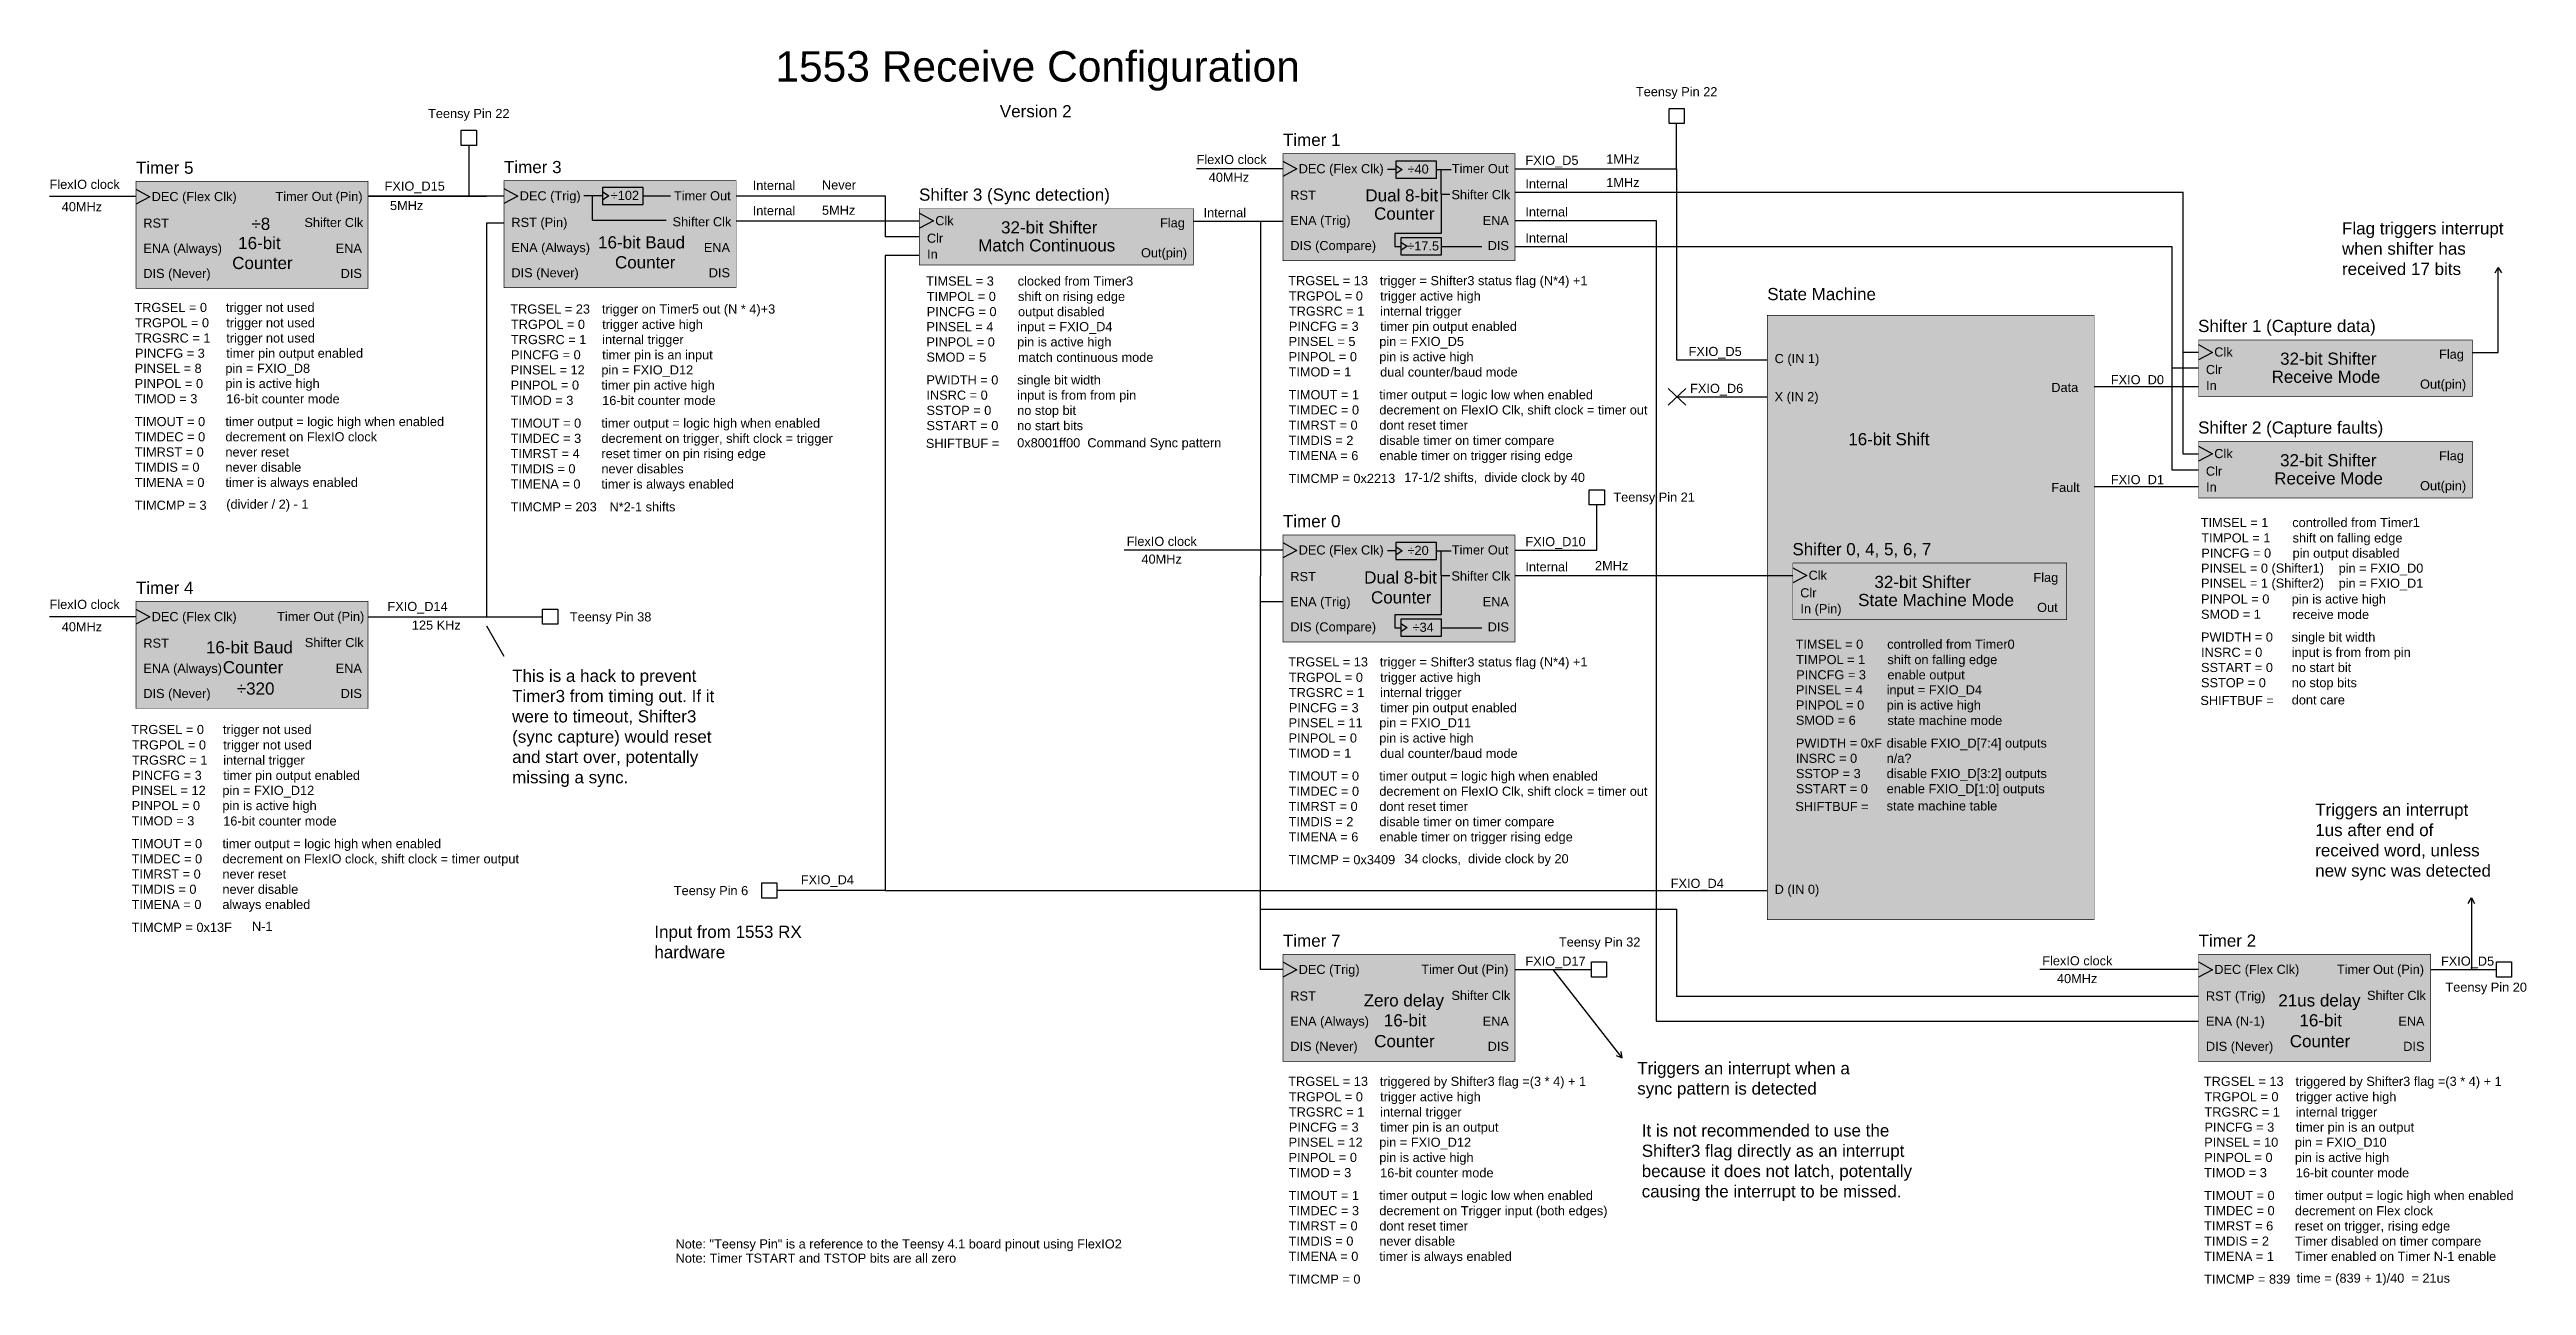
# Model space of a CAD drawing. Header units: inches. Extents: x 0.2 to 40.9, y -0.8 to 19.5.
import ezdxf
from ezdxf.enums import TextEntityAlignment as Align

# ---------------------------------------------------------------- set-up
doc = ezdxf.new("R2010")
doc.units = ezdxf.units.IN
doc.header["$MEASUREMENT"] = 0
doc.layers.add('Fills', color=7, linetype='Continuous')
doc.styles.get("Standard").update_dxf_attribs({"font": 'arial.ttf'})

msp = doc.modelspace()

# ---------------------------------------------------------------- hatches: boundary and pattern name
at = {"layer": 'Fills'}
h = msp.add_hatch(color=256, dxfattribs=at)
h.set_gradient(color1=(14, 241, 241), color2=(111, 246, 246), one_color=1)
h.paths.add_polyline_path([(20.435, 17.835), (20.435, 16.076), (24.25, 16.076), (24.25, 17.835)])
h = msp.add_hatch(color=256, dxfattribs=at)
h.set_gradient(color1=(14, 241, 241), color2=(189, 251, 251), one_color=1)
h.paths.add_polyline_path([(20.435, 17.835), (20.435, 16.076), (24.25, 16.076), (24.25, 17.835)])
h = msp.add_hatch(color=256, dxfattribs=at)
h.set_gradient(color1=(238, 183, 17), color2=(245, 212, 112), one_color=1)
h.paths.add_polyline_path([(1.585, 17.377), (1.585, 15.618), (5.401, 15.618), (5.401, 17.377)])
h = msp.add_hatch(color=256, dxfattribs=at)
h.set_gradient(color1=(14, 241, 241), color2=(111, 246, 246), one_color=1)
h.paths.add_polyline_path([(1.585, 17.377), (1.585, 15.618), (5.401, 15.618), (5.401, 17.377)])
h = msp.add_hatch(color=256, dxfattribs=at)
h.set_gradient(color1=(14, 241, 241), color2=(189, 251, 251), one_color=1)
h.paths.add_polyline_path([(1.585, 17.377), (1.585, 15.618), (5.401, 15.618), (5.401, 17.377)])
h = msp.add_hatch(color=256, dxfattribs=at)
h.set_gradient(color1=(238, 183, 17), color2=(245, 212, 112), one_color=1)
h.paths.add_polyline_path([(7.634, 17.388), (7.634, 15.629), (11.45, 15.629), (11.45, 17.388)])
h = msp.add_hatch(color=256, dxfattribs=at)
h.set_gradient(color1=(14, 241, 241), color2=(111, 246, 246), one_color=1)
h.paths.add_polyline_path([(7.634, 17.388), (7.634, 15.629), (11.45, 15.629), (11.45, 17.388)])
h = msp.add_hatch(color=256, dxfattribs=at)
h.set_gradient(color1=(14, 241, 241), color2=(189, 251, 251), one_color=1)
h.paths.add_polyline_path([(7.634, 17.388), (7.634, 15.629), (11.45, 15.629), (11.45, 17.388)])
h = msp.add_hatch(color=256, dxfattribs=at)
h.set_gradient(color1=(46, 245, 10), color2=(200, 252, 189), one_color=1)
h.paths.add_polyline_path([(14.462, 16.932), (14.462, 16.002), (18.962, 16.002), (18.962, 16.932)])
h = msp.add_hatch(color=256, dxfattribs=at)
h.set_gradient(color1=(14, 241, 241), color2=(111, 246, 246), one_color=1)
h.paths.add_polyline_path([(28.395, 15.178), (28.395, 5.247), (33.767, 5.247), (33.767, 15.178)])
h = msp.add_hatch(color=256, dxfattribs=at)
h.set_gradient(color1=(227, 132, 251), color2=(247, 222, 253), one_color=1)
h.paths.add_polyline_path([(28.395, 15.178), (28.395, 5.247), (33.767, 5.247), (33.767, 15.178)])
h = msp.add_hatch(color=256, dxfattribs=at)
h.set_gradient(color1=(46, 245, 10), color2=(200, 252, 189), one_color=1)
h.paths.add_polyline_path([(35.482, 14.773), (35.482, 13.844), (39.982, 13.844), (39.982, 14.773)])
h = msp.add_hatch(color=256, dxfattribs=at)
h.set_gradient(color1=(46, 245, 10), color2=(200, 252, 189), one_color=1)
h.paths.add_polyline_path([(35.482, 13.104), (35.482, 12.175), (39.982, 12.175), (39.982, 13.104)])
h = msp.add_hatch(color=256, dxfattribs=at)
h.set_gradient(color1=(14, 241, 241), color2=(111, 246, 246), one_color=1)
h.paths.add_polyline_path([(20.435, 11.569), (20.435, 9.81), (24.25, 9.81), (24.25, 11.569)])
h = msp.add_hatch(color=256, dxfattribs=at)
h.set_gradient(color1=(14, 241, 241), color2=(189, 251, 251), one_color=1)
h.paths.add_polyline_path([(20.435, 11.569), (20.435, 9.81), (24.25, 9.81), (24.25, 11.569)])
h = msp.add_hatch(color=256, dxfattribs=at)
h.set_gradient(color1=(46, 245, 10), color2=(200, 252, 189), one_color=1)
h.paths.add_polyline_path([(28.815, 11.105), (28.815, 10.176), (33.315, 10.176), (33.315, 11.105)])
h = msp.add_hatch(color=256, dxfattribs=at)
h.set_gradient(color1=(238, 183, 17), color2=(245, 212, 112), one_color=1)
h.paths.add_polyline_path([(1.585, 10.475), (1.585, 8.716), (5.401, 8.716), (5.401, 10.475)])
h = msp.add_hatch(color=256, dxfattribs=at)
h.set_gradient(color1=(14, 241, 241), color2=(111, 246, 246), one_color=1)
h.paths.add_polyline_path([(1.585, 10.475), (1.585, 8.716), (5.401, 8.716), (5.401, 10.475)])
h = msp.add_hatch(color=256, dxfattribs=at)
h.set_gradient(color1=(14, 241, 241), color2=(189, 251, 251), one_color=1)
h.paths.add_polyline_path([(1.585, 10.475), (1.585, 8.716), (5.401, 8.716), (5.401, 10.475)])
h = msp.add_hatch(color=256, dxfattribs=at)
h.set_gradient(color1=(14, 241, 241), color2=(189, 251, 251), one_color=1)
h.paths.add_polyline_path([(20.435, 4.677), (20.435, 2.918), (24.25, 2.918), (24.25, 4.677)])
h = msp.add_hatch(color=256, dxfattribs=at)
h.set_gradient(color1=(14, 241, 241), color2=(111, 246, 246), one_color=1)
h.paths.add_polyline_path([(20.435, 4.677), (20.435, 2.918), (24.25, 2.918), (24.25, 4.677)])
h = msp.add_hatch(color=256, dxfattribs=at)
h.set_gradient(color1=(14, 241, 241), color2=(189, 251, 251), one_color=1)
h.paths.add_polyline_path([(35.482, 4.677), (35.482, 2.918), (39.297, 2.918), (39.297, 4.677)])
h = msp.add_hatch(color=256, dxfattribs=at)
h.set_gradient(color1=(14, 241, 241), color2=(111, 246, 246), one_color=1)
h.paths.add_polyline_path([(35.482, 4.677), (35.482, 2.918), (39.297, 2.918), (39.297, 4.677)])

# ---------------------------------------------------------------- linework, layer by layer
for p, q in [((26.906, 17.585), (26.906, 18.326)), ((7.056, 17.967), (7.056, 17.134)), ((20.435, 17.585), (19.016, 17.585)), ((20.435, 17.71), (20.665, 17.581)), ((20.665, 17.581), (20.435, 17.46)), ((22.291, 17.57), (22.152, 17.57)), ((22.291, 17.641), (22.393, 17.572)), ((22.393, 17.572), (22.291, 17.501)), ((22.957, 17.57), (23.198, 17.57)), ((23.038, 17.17), (23.038, 17.57)), ((24.25, 17.585), (26.906, 17.585)), ((26.906, 17.585), (26.906, 14.443)), ((1.585, 17.127), (0.166, 17.127)), ((1.585, 17.252), (1.815, 17.123)), ((1.815, 17.123), (1.585, 17.002)), ((7.06, 17.134), (5.401, 17.134)), ((5.401, 17.134), (7.345, 17.134)), ((7.634, 17.134), (7.056, 17.134)), ((7.634, 17.263), (7.864, 17.134)), ((7.864, 17.134), (7.634, 17.013)), ((9.255, 17.139), (8.947, 17.139)), ((9.091, 16.739), (9.091, 17.139)), ((9.255, 17.21), (9.357, 17.141)), ((9.357, 17.141), (9.255, 17.07)), ((9.92, 17.139), (10.372, 17.139)), ((11.45, 17.139), (13.898, 17.139)), ((13.898, 17.139), (13.898, 16.467)), ((23.038, 17.17), (23.176, 17.17)), ((23.038, 17.17), (23.038, 16.521)), ((24.25, 17.199), (35.232, 17.199)), ((35.232, 14.565), (35.232, 17.199)), ((9.091, 16.739), (10.302, 16.739)), ((14.462, 16.724), (11.45, 16.724)), ((14.462, 16.724), (14.212, 16.724)), ((14.462, 16.856), (14.692, 16.727)), ((14.692, 16.727), (14.462, 16.606)), ((18.962, 16.724), (20.435, 16.724)), ((20.065, 16.724), (20.065, 10.895)), ((24.25, 16.737), (26.567, 16.737)), ((26.567, 16.737), (26.567, 3.581)), ((7.634, 16.689), (7.345, 16.689)), ((7.345, 16.689), (7.345, 10.225)), ((14.462, 16.467), (13.898, 16.467)), ((22.273, 16.521), (22.273, 16.309)), ((23.038, 16.521), (22.273, 16.521)), ((22.273, 16.309), (22.375, 16.309)), ((22.375, 16.38), (22.477, 16.311)), ((22.477, 16.311), (22.375, 16.24)), ((23.04, 16.309), (23.705, 16.309)), ((24.25, 16.309), (35.043, 16.309)), ((35.043, 16.309), (35.043, 12.64)), ((14.462, 16.16), (13.898, 16.16)), ((13.898, 16.16), (13.898, 5.726)), ((40.355, 15.873), (40.407, 15.965)), ((40.407, 14.565), (40.407, 15.965)), ((40.407, 15.965), (40.459, 15.873)), ((35.482, 14.697), (35.712, 14.568)), ((26.906, 14.443), (28.395, 14.443)), ((35.482, 14.308), (35.043, 14.308)), ((35.482, 14.565), (35.232, 14.565)), ((35.232, 12.896), (35.232, 14.565)), ((35.712, 14.568), (35.482, 14.447)), ((39.982, 14.565), (40.407, 14.565)), ((26.767, 13.701), (27.059, 13.973)), ((27.059, 13.701), (26.767, 13.973)), ((35.482, 14.003), (33.767, 14.003)), ((26.913, 13.837), (28.395, 13.837)), ((35.482, 13.029), (35.712, 12.899)), ((35.043, 12.64), (35.482, 12.64)), ((35.482, 12.896), (35.232, 12.896)), ((35.712, 12.899), (35.482, 12.779)), ((35.482, 12.36), (33.767, 12.36)), ((25.593, 11.319), (25.593, 12.06)), ((20.435, 11.444), (20.665, 11.315)), ((20.435, 11.319), (17.825, 11.319)), ((20.665, 11.315), (20.435, 11.194)), ((22.291, 11.305), (22.152, 11.305)), ((22.291, 11.376), (22.393, 11.307)), ((22.393, 11.307), (22.291, 11.236)), ((22.957, 11.305), (23.198, 11.305)), ((23.038, 10.904), (23.038, 11.305)), ((24.25, 11.319), (25.593, 11.319)), ((28.815, 11.029), (29.045, 10.9)), ((20.065, 4.427), (20.065, 10.895)), ((23.038, 10.904), (23.176, 10.904)), ((23.038, 10.904), (23.038, 10.255)), ((24.25, 10.904), (28.395, 10.904)), ((28.395, 10.904), (28.815, 10.904)), ((29.045, 10.9), (28.815, 10.779)), ((1.585, 10.225), (0.166, 10.225)), ((1.585, 10.35), (1.815, 10.221)), ((1.815, 10.221), (1.585, 10.1)), ((5.401, 10.225), (7.345, 10.225)), ((7.345, 10.225), (8.267, 10.225)), ((20.065, 10.475), (20.435, 10.475)), ((22.273, 10.255), (22.273, 10.043)), ((23.038, 10.255), (22.273, 10.255)), ((7.638, 9.569), (7.351, 10.071)), ((22.273, 10.043), (22.375, 10.043)), ((22.375, 10.114), (22.477, 10.046)), ((22.477, 10.046), (22.375, 9.975)), ((23.04, 10.043), (23.705, 10.043)), ((13.898, 5.726), (12.12, 5.726)), ((13.898, 5.726), (28.395, 5.726)), ((20.065, 5.418), (26.904, 5.418)), ((26.904, 5.418), (26.904, 3.983)), ((39.915, 5.513), (39.967, 5.605)), ((39.967, 5.605), (40.019, 5.513)), ((39.967, 5.605), (39.967, 4.427)), ((20.435, 4.552), (20.665, 4.423)), ((35.482, 4.552), (35.712, 4.423)), ((20.435, 4.427), (20.065, 4.427)), ((20.665, 4.423), (20.435, 4.302)), ((24.25, 4.427), (25.505, 4.427)), ((26.01, 2.974), (24.878, 4.427)), ((35.482, 4.427), (32.872, 4.427)), ((35.482, 4.427), (34.89, 4.427)), ((35.712, 4.423), (35.482, 4.302)), ((39.297, 4.427), (40.378, 4.427)), ((35.482, 3.983), (26.904, 3.983)), ((26.567, 3.581), (35.482, 3.581)), ((25.913, 3.017), (26.01, 2.974)), ((26.01, 2.974), (25.996, 3.08))]:
    msp.add_line(p, q)
for points in [[(26.781, 18.326), (26.781, 18.576), (27.031, 18.576), (27.031, 18.326)], [(6.931, 17.967), (6.931, 18.217), (7.181, 18.217), (7.181, 17.967)], [(22.291, 17.709), (22.291, 17.432), (22.957, 17.432), (22.957, 17.709)], [(9.255, 17.278), (9.255, 17), (9.92, 17), (9.92, 17.278)], [(22.375, 16.448), (22.375, 16.17), (23.04, 16.17), (23.04, 16.448)], [(25.468, 12.06), (25.468, 12.31), (25.718, 12.31), (25.718, 12.06)], [(22.291, 11.443), (22.291, 11.166), (22.957, 11.166), (22.957, 11.443)], [(8.267, 10.1), (8.267, 10.35), (8.517, 10.35), (8.517, 10.1)], [(22.375, 10.182), (22.375, 9.905), (23.04, 9.905), (23.04, 10.182)], [(11.87, 5.601), (11.87, 5.851), (12.12, 5.851), (12.12, 5.601)], [(25.505, 4.302), (25.505, 4.552), (25.755, 4.552), (25.755, 4.302)], [(40.378, 4.302), (40.378, 4.552), (40.628, 4.552), (40.628, 4.302)]]:
    msp.add_lwpolyline(points, close=True)
at = {"layer": 'Fills', "const_width": 0.01}
for points in [[(20.435, 17.835), (20.435, 16.076), (24.25, 16.076), (24.25, 17.835)], [(1.585, 17.377), (1.585, 15.618), (5.401, 15.618), (5.401, 17.377)], [(7.634, 17.388), (7.634, 15.629), (11.45, 15.629), (11.45, 17.388)], [(14.462, 16.932), (14.462, 16.002), (18.962, 16.002), (18.962, 16.932)], [(28.395, 15.178), (28.395, 5.247), (33.767, 5.247), (33.767, 15.178)], [(35.482, 14.773), (35.482, 13.844), (39.982, 13.844), (39.982, 14.773)], [(35.482, 13.104), (35.482, 12.175), (39.982, 12.175), (39.982, 13.104)], [(20.435, 11.569), (20.435, 9.81), (24.25, 9.81), (24.25, 11.569)], [(28.815, 11.105), (28.815, 10.176), (33.315, 10.176), (33.315, 11.105)], [(1.585, 10.475), (1.585, 8.716), (5.401, 8.716), (5.401, 10.475)], [(20.435, 4.677), (20.435, 2.918), (24.25, 2.918), (24.25, 4.677)], [(35.482, 4.677), (35.482, 2.918), (39.297, 2.918), (39.297, 4.677)]]:
    msp.add_lwpolyline(points, close=True, dxfattribs=at)

# ---------------------------------------------------------------- texts
for s, height, p in [('1553 Receive Configuration', 0.5, (16.404, 19.017)), ('Version 2', 0.2, (16.373, 18.43)), ('÷40', 0.15, (22.657, 17.505)), ('÷102', 0.15, (9.621, 17.073)), ('Dual 8-bit', 0.2, (22.388, 17.048)), ('÷8', 0.2, (3.638, 16.58)), ('Counter', 0.2, (22.43, 16.748)), ('16-bit ', 0.2, (3.654, 16.264)), ('÷17.5', 0.15, (22.74, 16.242)), ('Counter', 0.2, (3.664, 15.937)), ('÷20', 0.15, (22.657, 11.239)), ('Dual 8-bit', 0.2, (22.368, 10.77)), ('Counter', 0.2, (22.379, 10.442)), ('÷34', 0.15, (22.74, 9.976)), ('Zero delay', 0.2, (22.422, 3.82)), ('16-bit', 0.2, (22.443, 3.493)), ('21us delay', 0.2, (37.469, 3.82)), ('16-bit', 0.2, (37.49, 3.493)), ('Counter', 0.2, (22.432, 3.151)), ('Counter', 0.2, (37.479, 3.151))]:
    msp.add_text(s, height=height).set_placement(p, align=Align.CENTER)
at = {"color": 1}
for p in [(26.906, 18.776), (7.056, 18.418)]:
    msp.add_text('Teensy Pin 22', height=0.15, dxfattribs=at).set_placement(p, align=Align.CENTER)
for s, height, p in [('Timer 1', 0.2, (20.435, 17.96)), ('Timer 5', 0.2, (1.585, 17.502)), ('Timer 3', 0.2, (7.634, 17.513)), ('FlexIO clock', 0.15, (19.016, 17.662)), ('40MHz', 0.15, (19.216, 17.37)), ('DEC (Flex Clk)', 0.15, (20.694, 17.511)), ('FXIO_D5', 0.15, (24.42, 17.649)), ('1MHz', 0.15, (25.749, 17.67)), ('FlexIO clock', 0.15, (0.166, 17.254)), ('DEC (Flex Clk)', 0.15, (1.844, 17.053)), ('FXIO_D15', 0.15, (5.672, 17.225)), ('DEC (Trig)', 0.15, (7.893, 17.065)), ('Internal', 0.15, (11.722, 17.237)), ('Never', 0.15, (12.86, 17.244)), ('Shifter 3 (Sync detection)', 0.2, (14.455, 17.06)), ('RST', 0.15, (20.557, 17.075)), ('Internal', 0.15, (24.42, 17.263)), ('1MHz', 0.15, (25.749, 17.284)), ('40MHz', 0.15, (0.366, 16.886)), ('RST', 0.15, (1.707, 16.617)), ('5MHz', 0.15, (5.761, 16.906)), ('RST (Pin)', 0.15, (7.756, 16.629)), ('Internal', 0.15, (11.722, 16.822)), ('5MHz', 0.15, (12.86, 16.829)), ('Clk', 0.15, (14.721, 16.657)), ('32-bit Shifter', 0.2, (15.803, 16.522)), ('Flag', 0.15, (18.416, 16.622)), ('Internal', 0.15, (19.131, 16.788)), ('ENA (Trig)', 0.15, (20.557, 16.661)), ('Internal', 0.15, (24.42, 16.801)), ('ENA (Always)', 0.15, (1.707, 16.203)), ('ENA (Always)', 0.15, (7.756, 16.215)), ('16-bit Baud', 0.2, (9.18, 16.276)), ('Clr', 0.15, (14.584, 16.369)), ('Match Continuous', 0.2, (15.427, 16.226)), ('DIS (Compare)', 0.15, (20.557, 16.248)), ('Internal', 0.15, (24.42, 16.373)), ('DIS (Never)', 0.15, (1.707, 15.79)), ('DIS (Never)', 0.15, (7.756, 15.801)), ('Counter', 0.2, (9.458, 15.948)), ('In', 0.15, (14.588, 16.107)), ('TIMSEL = 3', 0.15, (14.572, 15.665)), ('TIMPOL = 0', 0.15, (14.582, 15.412)), ('clocked from Timer3', 0.15, (16.077, 15.665)), ('shift on rising edge', 0.15, (16.082, 15.412)), ('TRGSEL = 13', 0.15, (20.523, 15.672)), ('TRGPOL = 0', 0.15, (20.533, 15.42)), ('trigger = Shifter3 status flag (N*4) +1', 0.15, (22.028, 15.672)), ('trigger active high', 0.15, (22.033, 15.42)), ('State Machine', 0.2, (28.395, 15.426)), ('TRGSEL = 0', 0.15, (1.56, 15.231)), ('TRGPOL = 0', 0.15, (1.57, 14.979)), ('trigger not used', 0.15, (3.065, 15.231)), ('trigger not used', 0.15, (3.07, 14.979)), ('TRGSEL = 23', 0.15, (7.738, 15.205)), ('TRGPOL = 0', 0.15, (7.748, 14.953)), ('trigger on Timer5 out (N * 4)+3', 0.15, (9.244, 15.205)), ('trigger active high', 0.15, (9.248, 14.953)), ('PINSEL = 4', 0.15, (14.577, 14.915)), ('PINCFG = 0', 0.15, (14.582, 15.162)), ('input = FXIO_D4', 0.15, (16.068, 14.915)), ('output disabled', 0.15, (16.082, 15.162)), ('TRGSRC = 1', 0.15, (20.533, 15.17)), ('PINCFG = 3', 0.15, (20.533, 14.92)), ('timer pin output enabled', 0.15, (22.033, 14.92)), ('internal trigger', 0.15, (22.033, 15.17)), ('Shifter 1 (Capture data)', 0.2, (35.475, 14.902)), ('TRGSRC = 1', 0.15, (1.57, 14.729)), ('trigger not used', 0.15, (3.07, 14.729)), ('TRGSRC = 1', 0.15, (7.748, 14.703)), ('internal trigger', 0.15, (9.248, 14.703)), ('PINPOL = 0', 0.15, (14.577, 14.665)), ('pin is active high', 0.15, (16.068, 14.665)), ('PINSEL = 5', 0.15, (20.528, 14.672)), ('pin = FXIO_D5', 0.15, (22.019, 14.672)), ('FXIO_D5', 0.15, (27.102, 14.508)), ('Clk', 0.15, (35.741, 14.499)), ('PINSEL = 8', 0.15, (1.565, 14.231)), ('PINCFG = 3', 0.15, (1.57, 14.479)), ('pin = FXIO_D8', 0.15, (3.056, 14.231)), ('timer pin output enabled', 0.15, (3.07, 14.479)), ('PINSEL = 12', 0.15, (7.744, 14.205)), ('PINCFG = 0', 0.15, (7.748, 14.453)), ('pin = FXIO_D12', 0.15, (9.235, 14.205)), ('timer pin is an input', 0.15, (9.248, 14.453)), ('SMOD = 5', 0.15, (14.577, 14.415)), ('match continuous mode', 0.15, (16.082, 14.412)), ('TIMOD = 1', 0.15, (20.528, 14.172)), ('PINPOL = 0', 0.15, (20.528, 14.422)), ('pin is active high', 0.15, (22.019, 14.422)), ('dual counter/baud mode', 0.15, (22.033, 14.17)), ('C (IN 1)', 0.15, (28.516, 14.391)), ('Clr', 0.15, (35.603, 14.21)), ('Receive Mode', 0.2, (36.683, 14.067)), ('32-bit Shifter', 0.2, (36.823, 14.364)), ('Flag', 0.15, (39.436, 14.463)), ('TIMOD = 3', 0.15, (1.565, 13.731)), ('PINPOL = 0', 0.15, (1.565, 13.981)), ('pin is active high', 0.15, (3.056, 13.981)), ('16-bit counter mode', 0.15, (3.07, 13.729)), ('TIMOD = 3', 0.15, (7.744, 13.705)), ('PINPOL = 0', 0.15, (7.744, 13.955)), ('timer pin active high', 0.15, (9.235, 13.955)), ('16-bit counter mode', 0.15, (9.248, 13.703)), ('PWIDTH = 0', 0.15, (14.577, 14.04)), ('INSRC = 0', 0.15, (14.577, 13.79)), ('single bit width', 0.15, (16.068, 14.04)), ('input is from from pin', 0.15, (16.068, 13.79)), ('TIMOUT = 1', 0.15, (20.528, 13.797)), ('timer output = logic low when enabled', 0.15, (22.019, 13.797)), ('FXIO_D6', 0.15, (27.127, 13.901)), ('X (IN 2)', 0.15, (28.516, 13.765)), ('Data', 0.15, (33.063, 13.917)), ('FXIO_D0', 0.15, (34.041, 14.044)), ('In', 0.15, (35.607, 13.949)), ('TIMOUT = 0', 0.15, (1.565, 13.356)), ('timer output = logic high when enabled', 0.15, (3.056, 13.356)), ('TIMOUT = 0', 0.15, (7.744, 13.33)), ('timer output = logic high when enabled', 0.15, (9.235, 13.33)), ('SSTOP = 0', 0.15, (14.577, 13.54)), ('SSTART = 0', 0.15, (14.577, 13.29)), ('no stop bit', 0.15, (16.068, 13.54)), ('no start bits', 0.15, (16.068, 13.29)), ('TIMDEC = 0', 0.15, (20.528, 13.547)), ('TIMRST = 0', 0.15, (20.528, 13.297)), ('decrement on FlexIO Clk, shift clock = timer out', 0.15, (22.019, 13.547)), ('dont reset timer', 0.15, (22.019, 13.297)), ('Shifter 2 (Capture faults)', 0.2, (35.475, 13.233)), ('TIMDEC = 0', 0.15, (1.565, 13.106)), ('decrement on FlexIO clock', 0.15, (3.056, 13.106)), ('TIMDEC = 3', 0.15, (7.744, 13.08)), ('decrement on trigger, shift clock = trigger', 0.15, (9.235, 13.08)), ('SHIFTBUF = ', 0.15, (14.567, 12.998)), ('0x8001ff00  Command Sync pattern', 0.15, (16.068, 13.007)), ('TIMDIS = 2', 0.15, (20.528, 13.047)), ('disable timer on timer compare', 0.15, (22.019, 13.047)), ('16-bit Shift', 0.2, (29.726, 13.042)), ('TIMRST = 0', 0.15, (1.565, 12.856)), ('TIMDIS = 0', 0.15, (1.565, 12.606)), ('never reset', 0.15, (3.056, 12.856)), ('never disable', 0.15, (3.056, 12.606)), ('TIMRST = 4', 0.15, (7.744, 12.83)), ('TIMDIS = 0', 0.15, (7.744, 12.58)), ('reset timer on pin rising edge', 0.15, (9.235, 12.83)), ('never disables', 0.15, (9.235, 12.58)), ('TIMENA = 6', 0.15, (20.528, 12.797)), ('enable timer on trigger rising edge', 0.15, (22.019, 12.797)), ('Clr', 0.15, (35.603, 12.541)), ('Clk', 0.15, (35.741, 12.83)), ('32-bit Shifter', 0.2, (36.823, 12.695)), ('Flag', 0.15, (39.436, 12.794)), ('TIMENA = 0', 0.15, (1.565, 12.356)), ('timer is always enabled', 0.15, (3.056, 12.356)), ('TIMENA = 0', 0.15, (7.744, 12.33)), ('timer is always enabled', 0.15, (9.235, 12.33)), ('TIMCMP = 0x2213', 0.15, (20.528, 12.422)), ('17-1/2 shifts,  divide clock by 40', 0.15, (22.429, 12.439)), ('Fault', 0.15, (33.063, 12.274)), ('FXIO_D1', 0.15, (34.041, 12.402)), ('In', 0.15, (35.607, 12.28)), ('Receive Mode', 0.2, (36.726, 12.398)), ('TIMCMP = 3', 0.15, (1.565, 11.981)), ('(divider / 2) - 1', 0.15, (3.07, 11.998)), ('TIMCMP = 203', 0.15, (7.744, 11.955)), ('N*2-1 shifts', 0.15, (9.368, 11.955)), ('Timer 0', 0.2, (20.435, 11.694)), ('TIMSEL = 1', 0.15, (35.518, 11.697)), ('controlled from Timer1', 0.15, (37.023, 11.697)), ('FlexIO clock', 0.15, (17.868, 11.388)), ('DEC (Flex Clk)', 0.15, (20.694, 11.246)), ('FXIO_D10', 0.15, (24.42, 11.383)), ('Shifter 0, 4, 5, 6, 7', 0.2, (28.808, 11.234)), ('TIMPOL = 1', 0.15, (35.528, 11.444)), ('shift on falling edge', 0.15, (37.028, 11.444)), ('40MHz', 0.15, (18.11, 11.096)), ('Internal', 0.15, (24.42, 10.969)), ('2MHz', 0.15, (25.564, 10.989)), ('PINSEL = 0 (Shifter1)', 0.15, (35.523, 10.947)), ('PINCFG = 0', 0.15, (35.528, 11.194)), ('pin output disabled', 0.15, (37.028, 11.194)), ('pin = FXIO_D0', 0.15, (37.785, 10.947)), ('Timer 4', 0.2, (1.585, 10.6)), ('RST', 0.15, (20.557, 10.809)), ('Clr', 0.15, (28.936, 10.542)), ('Clk', 0.15, (29.074, 10.831)), ('State Machine Mode', 0.2, (29.888, 10.399)), ('32-bit Shifter', 0.2, (30.156, 10.696)), ('Flag', 0.15, (32.769, 10.795)), ('PINSEL = 1 (Shifter2)', 0.15, (35.523, 10.701)), ('PINPOL = 0', 0.15, (35.523, 10.44)), ('pin is active high', 0.15, (37.014, 10.44)), ('pin = FXIO_D1', 0.15, (37.785, 10.7)), ('FlexIO clock', 0.15, (0.166, 10.352)), ('DEC (Flex Clk)', 0.15, (1.844, 10.151)), ('FXIO_D14', 0.15, (5.719, 10.318)), ('ENA (Trig)', 0.15, (20.557, 10.396)), ('In (Pin)', 0.15, (28.94, 10.281)), ('Out', 0.15, (32.83, 10.303)), ('SMOD = 1', 0.15, (35.523, 10.19)), ('receive mode', 0.15, (37.028, 10.187)), ('40MHz', 0.15, (0.366, 9.984)), ('RST', 0.15, (1.707, 9.715)), ('16-bit Baud', 0.2, (2.736, 9.622)), ('Shifter Clk', 0.15, (4.361, 9.725)), ('125 KHz', 0.15, (6.12, 10.011)), ('DIS (Compare)', 0.15, (20.557, 9.982)), ('TIMSEL = 0', 0.15, (28.86, 9.698)), ('controlled from Timer0', 0.15, (30.365, 9.698)), ('PWIDTH = 0', 0.15, (35.523, 9.815)), ('single bit width', 0.15, (37.014, 9.815)), ('ENA (Always)', 0.15, (1.707, 9.301)), ('Counter', 0.2, (3.013, 9.294)), ('TRGSEL = 13', 0.15, (20.523, 9.407)), ('trigger = Shifter3 status flag (N*4) +1', 0.15, (22.028, 9.407)), ('TIMPOL = 1', 0.15, (28.87, 9.445)), ('shift on falling edge', 0.15, (30.37, 9.445)), ('SSTART = 0', 0.15, (35.523, 9.315)), ('INSRC = 0', 0.15, (35.523, 9.565)), ('input is from from pin', 0.15, (37.014, 9.565)), ('no start bit', 0.15, (37.014, 9.315)), ('DIS (Never)', 0.15, (1.707, 8.888)), ('÷320', 0.2, (3.243, 8.944)), ('TRGPOL = 0', 0.15, (20.533, 9.154)), ('TRGSRC = 1', 0.15, (20.533, 8.904)), ('trigger active high', 0.15, (22.033, 9.154)), ('internal trigger', 0.15, (22.033, 8.904)), ('PINSEL = 4', 0.15, (28.865, 8.948)), ('PINCFG = 3', 0.15, (28.87, 9.195)), ('input = FXIO_D4', 0.15, (30.357, 8.948)), ('enable output', 0.15, (30.37, 9.195)), ('SSTOP = 0', 0.15, (35.523, 9.065)), ('no stop bits', 0.15, (37.014, 9.065)), ('PINSEL = 11', 0.15, (20.528, 8.407)), ('PINCFG = 3', 0.15, (20.533, 8.654)), ('pin = FXIO_D11', 0.15, (22.019, 8.407)), ('timer pin output enabled', 0.15, (22.033, 8.654)), ('SMOD = 6', 0.15, (28.865, 8.448)), ('PINPOL = 0', 0.15, (28.865, 8.698)), ('pin is active high', 0.15, (30.357, 8.698)), ('state machine mode', 0.15, (30.37, 8.445)), ('SHIFTBUF = ', 0.15, (35.513, 8.773)), ('dont care', 0.15, (37.014, 8.783)), ('TRGSEL = 0', 0.15, (1.51, 8.296)), ('TRGPOL = 0', 0.15, (1.52, 8.043)), ('trigger not used', 0.15, (3.015, 8.296)), ('trigger not used', 0.15, (3.02, 8.043)), ('PINPOL = 0', 0.15, (20.528, 8.157)), ('pin is active high', 0.15, (22.019, 8.157)), ('PWIDTH = 0xF', 0.15, (28.865, 8.073)), ('disable FXIO_D[7:4] outputs', 0.15, (30.357, 8.073)), ('TRGSRC = 1', 0.15, (1.52, 7.793)), ('internal trigger', 0.15, (3.02, 7.793)), ('TIMOD = 1', 0.15, (20.528, 7.907)), ('dual counter/baud mode', 0.15, (22.033, 7.904)), ('INSRC = 0', 0.15, (28.865, 7.823)), ('n/a?', 0.15, (30.357, 7.823)), ('PINSEL = 12', 0.15, (1.515, 7.296)), ('PINCFG = 3', 0.15, (1.52, 7.543)), ('pin = FXIO_D12', 0.15, (3.007, 7.296)), ('timer pin output enabled', 0.15, (3.02, 7.543)), ('TIMOUT = 0', 0.15, (20.528, 7.532)), ('TIMDEC = 0', 0.15, (20.528, 7.282)), ('timer output = logic high when enabled', 0.15, (22.019, 7.532)), ('decrement on FlexIO Clk, shift clock = timer out', 0.15, (22.019, 7.282)), ('SSTOP = 3', 0.15, (28.865, 7.573)), ('SSTART = 0', 0.15, (28.865, 7.323)), ('disable FXIO_D[3:2] outputs', 0.15, (30.357, 7.573)), ('enable FXIO_D[1:0] outputs', 0.15, (30.357, 7.323)), ('TIMOD = 3', 0.15, (1.515, 6.796)), ('PINPOL = 0', 0.15, (1.515, 7.046)), ('pin is active high', 0.15, (3.007, 7.046)), ('16-bit counter mode', 0.15, (3.02, 6.793)), ('TIMRST = 0', 0.15, (20.528, 7.032)), ('TIMDIS = 2', 0.15, (20.528, 6.782)), ('dont reset timer', 0.15, (22.019, 7.032)), ('disable timer on timer compare', 0.15, (22.019, 6.782)), ('SHIFTBUF = ', 0.15, (28.856, 7.031)), ('state machine table', 0.15, (30.357, 7.041)), ('TIMOUT = 0', 0.15, (1.515, 6.421)), ('timer output = logic high when enabled', 0.15, (3.007, 6.421)), ('TIMENA = 6', 0.15, (20.528, 6.532)), ('enable timer on trigger rising edge', 0.15, (22.019, 6.532)), ('TIMDEC = 0', 0.15, (1.515, 6.171)), ('decrement on FlexIO clock, shift clock = timer output', 0.15, (3.007, 6.171)), ('TIMCMP = 0x3409', 0.15, (20.528, 6.157)), ('34 clocks,  divide clock by 20', 0.15, (22.429, 6.173)), ('TIMRST = 0', 0.15, (1.515, 5.921)), ('TIMDIS = 0', 0.15, (1.515, 5.671)), ('never reset', 0.15, (3.007, 5.921)), ('never disable', 0.15, (3.007, 5.671)), ('Teensy Pin 6', 0.15, (10.425, 5.649)), ('FXIO_D4', 0.15, (12.512, 5.827)), ('FXIO_D4', 0.15, (26.808, 5.768)), ('D (IN 0)', 0.15, (28.516, 5.67)), ('TIMENA = 0', 0.15, (1.515, 5.421)), ('always enabled', 0.15, (3.007, 5.421)), ('TIMCMP = 0x13F', 0.15, (1.515, 5.046)), ('N-1', 0.15, (3.493, 5.062)), ('Timer 7', 0.2, (20.435, 4.802)), ('Timer 2', 0.2, (35.482, 4.802)), ('DEC (Trig)', 0.15, (20.694, 4.354)), ('FXIO_D17', 0.15, (24.42, 4.491)), ('FlexIO clock', 0.15, (32.914, 4.496)), ('DEC (Flex Clk)', 0.15, (35.741, 4.354)), ('FXIO_D5', 0.15, (39.467, 4.491)), ('40MHz', 0.15, (33.156, 4.204)), ('RST (Trig)', 0.15, (35.604, 3.917)), ('RST', 0.15, (20.557, 3.917)), ('ENA (Always)', 0.15, (20.557, 3.504)), ('ENA (N-1)', 0.15, (35.604, 3.504)), ('DIS (Never)', 0.15, (20.557, 3.09)), ('DIS (Never)', 0.15, (35.604, 3.09)), ('TRGSEL = 13', 0.15, (20.523, 2.515)), ('triggered by Shifter3 flag =(3 * 4) + 1', 0.15, (22.028, 2.515)), ('TRGSEL = 13', 0.15, (35.57, 2.515)), ('triggered by Shifter3 flag =(3 * 4) + 1', 0.15, (37.075, 2.515)), ('TRGPOL = 0', 0.15, (20.533, 2.262)), ('TRGSRC = 1', 0.15, (20.533, 2.012)), ('trigger active high', 0.15, (22.033, 2.262)), ('internal trigger', 0.15, (22.033, 2.012)), ('TRGPOL = 0', 0.15, (35.58, 2.262)), ('TRGSRC = 1', 0.15, (35.58, 2.012)), ('trigger active high', 0.15, (37.08, 2.262)), ('internal trigger', 0.15, (37.08, 2.012)), ('PINSEL = 12', 0.15, (20.528, 1.515)), ('PINCFG = 3', 0.15, (20.533, 1.762)), ('timer pin is an output', 0.15, (22.033, 1.762)), ('PINSEL = 10', 0.15, (35.575, 1.515)), ('PINCFG = 3', 0.15, (35.58, 1.762)), ('timer pin is an output', 0.15, (37.08, 1.762)), ('PINPOL = 0', 0.15, (20.528, 1.265)), ('pin is active high', 0.15, (22.019, 1.264)), ('PINPOL = 0', 0.15, (35.575, 1.265)), ('pin is active high', 0.15, (37.066, 1.264)), ('TIMOD = 3', 0.15, (20.528, 1.015)), ('16-bit counter mode', 0.15, (22.033, 1.012)), ('TIMOD = 3', 0.15, (35.575, 1.015)), ('16-bit counter mode', 0.15, (37.08, 1.012)), ('TIMOUT = 1', 0.15, (20.528, 0.64)), ('TIMDEC = 3', 0.15, (20.528, 0.39)), ('timer output = logic low when enabled', 0.15, (22.019, 0.639)), ('decrement on Trigger input (both edges)', 0.15, (22.019, 0.389)), ('TIMOUT = 0', 0.15, (35.575, 0.64)), ('TIMDEC = 0', 0.15, (35.575, 0.39)), ('timer output = logic high when enabled', 0.15, (37.066, 0.639)), ('decrement on Flex clock', 0.15, (37.066, 0.389)), ('Note: "Teensy Pin" is a reference to the Teensy 4.1 board pinout using FlexIO2', 0.15, (10.453, -0.156)), ('TIMRST = 0', 0.15, (20.528, 0.14)), ('TIMDIS = 0', 0.15, (20.528, -0.11)), ('dont reset timer', 0.15, (22.019, 0.139)), ('never disable', 0.15, (22.019, -0.111)), ('TIMRST = 6', 0.15, (35.575, 0.14)), ('TIMDIS = 2', 0.15, (35.575, -0.11)), ('Timer disabled on timer compare', 0.15, (37.066, -0.111)), ('reset on trigger, rising edge', 0.15, (37.066, 0.139)), ('Note: Timer TSTART and TSTOP bits are all zero', 0.15, (10.455, -0.39)), ('TIMENA = 0', 0.15, (20.528, -0.36)), ('timer is always enabled', 0.15, (22.019, -0.361)), ('TIMENA = 1', 0.15, (35.575, -0.36)), ('Timer enabled on Timer N-1 enable', 0.15, (37.066, -0.361)), ('TIMCMP = 0', 0.15, (20.528, -0.735)), ('TIMCMP = 839', 0.15, (35.575, -0.735)), ('time = (839 + 1)/40  = 21us', 0.15, (37.094, -0.719))]:
    msp.add_text(s, height=height).set_placement(p)
for s, p in [('Timer Out', (24.141, 17.513)), ('Timer Out (Pin)', (5.31, 17.055)), ('Timer Out', (11.359, 17.066)), ('Shifter Clk', (24.171, 17.085)), ('Shifter Clk', (5.321, 16.627)), ('Shifter Clk', (11.371, 16.639)), ('ENA', (24.149, 16.661)), ('ENA', (24.149, 16.661)), ('ENA', (5.299, 16.203)), ('ENA', (11.349, 16.215)), ('Out(pin)', (18.86, 16.129)), ('DIS', (24.149, 16.248)), ('DIS', (24.149, 16.248)), ('DIS', (5.299, 15.79)), ('DIS', (11.349, 15.801)), ('Out(pin)', (39.88, 13.971)), ('Out(pin)', (39.88, 12.302)), ('Timer Out', (24.141, 11.247)), ('Shifter Clk', (24.171, 10.819)), ('Timer Out (Pin)', (5.338, 10.153)), ('ENA', (24.149, 10.396)), ('ENA', (24.149, 10.396)), ('DIS', (24.149, 9.982)), ('DIS', (24.149, 9.982)), ('ENA', (5.299, 9.301)), ('DIS', (5.299, 8.888)), ('Timer Out (Pin)', (24.141, 4.355)), ('Timer Out (Pin)', (39.188, 4.355)), ('Shifter Clk', (24.171, 3.927)), ('Shifter Clk', (39.218, 3.927)), ('ENA', (24.149, 3.504)), ('ENA', (24.149, 3.504)), ('ENA', (39.196, 3.504)), ('ENA', (39.196, 3.504)), ('DIS', (24.149, 3.09)), ('DIS', (24.149, 3.09)), ('DIS', (39.196, 3.09)), ('DIS', (39.196, 3.09))]:
    msp.add_text(s, height=0.15).set_placement(p, align=Align.RIGHT)
for s, p in [('Teensy Pin 21', (25.866, 12.114)), ('Teensy Pin 38', (8.717, 10.147)), ('Teensy Pin 32', (24.971, 4.804)), ('Teensy Pin 20', (39.54, 4.062)), ('pin = FXIO_D12', (22.019, 1.514)), ('pin = FXIO_D10', (37.066, 1.514))]:
    msp.add_text(s, height=0.15, dxfattribs=at).set_placement(p)
at = {"char_height": 0.2, "attachment_point": 1}
for s, insert, width in [('{Flag triggers interrupt when shifter has received 17 bits}', (37.84, 16.706), 2.99443), ('{This is a hack to prevent Timer3 from timing out. If it were to timeout, Shifter3 (sync capture) would reset and start over, potentally missing a sync.}', (7.768, 9.354), 3.57983), ('{Triggers an interrupt 1us after end of received word, unless new sync was detected}', (37.4, 7.153), 2.99443), ('{Input from 1553 RX \\Phardware}', (10.105, 5.147), 2.99443), ('{Triggers an interrupt when a sync pattern is detected}', (26.258, 2.906), 3.71197), ('{It is not recommended to use the Shifter3 flag directly as an interrupt because it does not latch, potentally causing the interrupt to be missed.}', (26.332, 1.883), 4.46222)]:
    msp.add_mtext(s, dxfattribs=dict(at, insert=insert, width=width))

doc.saveas('drawing.dxf')
